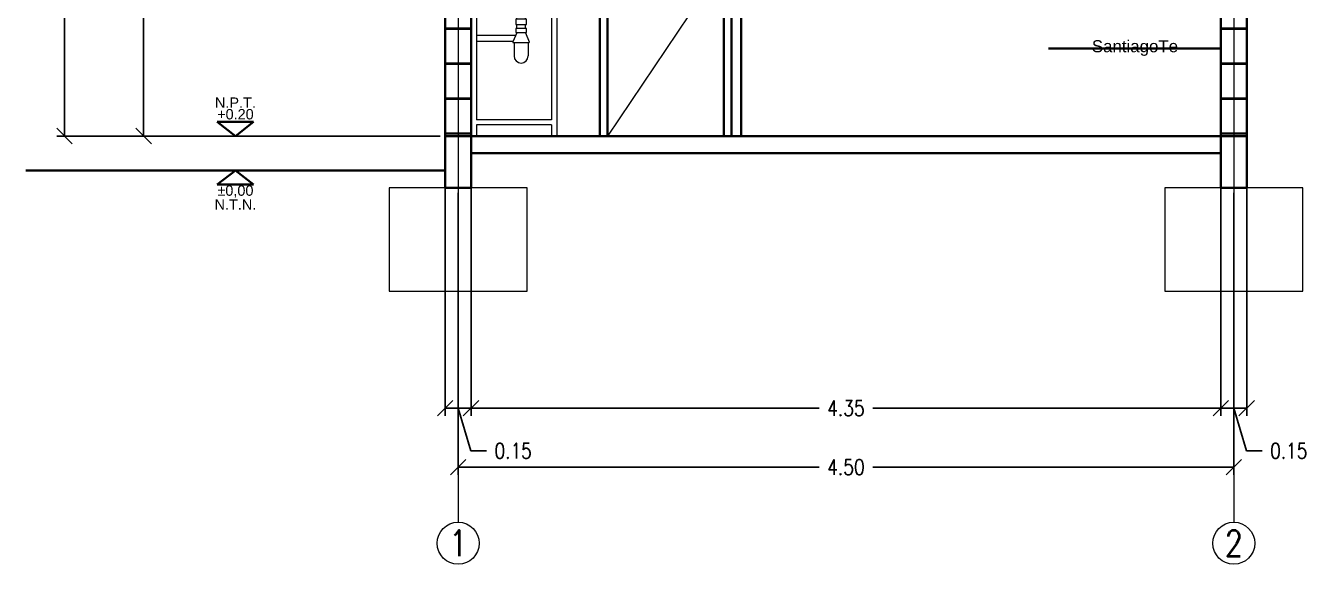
# Model space of a CAD drawing. Header units: metres. Extents: x 45 to 666, y -23 to 325.
# Drawn here: x 652.96 to 660.42, y 89.17 to 92.29 of the extents above; entities that cross this region are included whole.
import ezdxf
from ezdxf.enums import TextEntityAlignment as Align

# ---------------------------------------------------------------- set-up
doc = ezdxf.new("R2010")
doc.units = ezdxf.units.M
doc.header["$LTSCALE"] = 5
doc.header["$MEASUREMENT"] = 0
doc.linetypes.add('HIDDEN', pattern=[0.375, 0.25, -0.125])
doc.layers.get('0').update_dxf_attribs({"color": 30})
doc.layers.get('DEFPOINTS').update_dxf_attribs({"color": 210})
for name, color, linetype, lineweight in [('A-ANNO-DIMS', 3, 'Continuous', 18), ('A-ANNO-NOTE', 7, 'Continuous', 35), ('A-ANNO-SYMB', 3, 'Continuous', 18), ('A-ANNO-TEXT', 3, 'Continuous', 18), ('A-ELEV-MBE1', 7, 'Continuous', 35), ('A-FLOR-OVHD', 3, 'HIDDEN', 18), ('A-FURN', 8, 'Continuous', 18), ('A-WALL-FULL', 7, 'Continuous', 35), ('A-WALL-FULL-EXTR', 7, 'Continuous', 35)]:
    doc.layers.add(name, color=color, linetype=linetype, lineweight=lineweight)
doc.styles.add('E-ARIAL', font='arial.ttf')
doc.styles.add('E-ROMANS', font='romans.shx', dxfattribs={"width": 0.8})
doc.dimstyles.new('E-0050_TICK_18', dxfattribs={"dimscale": 0.001, "dimtxt": 90, "dimasz": 90, "dimexe": 45, "dimexo": 30, "dimgap": 45, "dimtad": 0, "dimzin": 0, "dimdsep": 46, "dimtxsty": 'E-ROMANS', "dimblk": 'OBLIQUE', "dimcen": 45, "dimclrd": 256, "dimclre": 256, "dimclrt": 256, "dimadec": 0, "dimazin": 0, "dimtfac": 1, "dimtmove": 1, "dimatfit": 3, "dimldrblk": 'OPEN90', "dimfxl": 1, "dimtfill": 1, "dimtolj": 1, "dimtzin": 0, "dimarcsym": 0})
doc.dimstyles.new('E-0200_TICK_12', dxfattribs={"dimscale": 0.001, "dimtxt": 240, "dimasz": 240, "dimexe": 120, "dimexo": 80, "dimgap": 120, "dimtad": 0, "dimzin": 0, "dimdsep": 46, "dimtxsty": 'E-ROMANS', "dimblk": 'OBLIQUE', "dimcen": 120, "dimclrd": 256, "dimclre": 256, "dimclrt": 256, "dimadec": 0, "dimazin": 0, "dimtfac": 1, "dimtmove": 1, "dimatfit": 3, "dimldrblk": 'OPEN90', "dimfxl": 1, "dimtfill": 1, "dimtolj": 1, "dimtzin": 0, "dimlwd": -1, "dimarcsym": 0})

# ---------------------------------------------------------------- blocks, each defined once
blk = doc.blocks.new('_Oblique')
at = {"color": 0, "linetype": 'ByBlock', "lineweight": -2}
blk.add_line((-0.5, -0.5), (0.5, 0.5), dxfattribs=at)
blk = doc.blocks.new('TAG-LEVEL-CO')
for points in [[(0.352, 0.272), (-0.352, 0.272)], [(0.352, 0.272), (0, 0), (-0.352, 0.272)]]:
    blk.add_lwpolyline(points)
at = {"style": 'E-ARIAL'}
for tag, p in [('N.P.T.', (0, 0.486)), ('%%P0,00', (0, 0.262))]:
    blk.add_attdef(tag, text='', height=0.2, dxfattribs=at).set_placement(p, align=Align.BOTTOM_CENTER)
blk = doc.blocks.new('*D603')
at = {"layer": 'A-ANNO-DIMS', "lineweight": -2, "transparency": 16777216}
for p, q in [((655.3615, 94.153), (653.1375, 94.153)), ((653.1825, 94.153), (653.1825, 93.0577)), ((653.1825, 91.653), (653.1825, 92.7483)), ((655.3615, 91.653), (653.1375, 91.653))]:
    blk.add_line(p, q, dxfattribs=at)
at = {"layer": 'DEFPOINTS', "color": 0, "transparency": 16777216}
for p in [(653.1825, 94.153), (655.3915, 94.153), (655.3915, 91.653)]:
    blk.add_point(p, dxfattribs=at)
at = {"layer": 'A-ANNO-DIMS', "lineweight": -2, "transparency": 16777216, "xscale": 0.09, "yscale": 0.09, "zscale": 0.09}
for p, rotation in [((653.1825, 94.153), 90), ((653.1825, 91.653), 270)]:
    blk.add_blockref('_Oblique', p, dxfattribs=dict(at, rotation=rotation))
at = {"layer": 'A-ANNO-DIMS', "transparency": 16777216, "insert": (653.1825, 92.903), "char_height": 0.09, "attachment_point": 5, "rotation": 90, "style": 'E-ROMANS', "bg_fill": 3, "box_fill_scale": 1.25, "bg_fill_color": 256, "bg_fill_true_color": 13158600, "bg_fill_transparency": 0}
blk.add_mtext('\\A1;2.50', dxfattribs=at)
blk = doc.blocks.new('_Open90')
at = {"color": 0, "linetype": 'ByBlock', "lineweight": -2}
for p, q in [((0, 0), (-1, 0)), ((-0.5, 0.5), (0, 0)), ((0, 0), (-0.5, -0.5))]:
    blk.add_line(p, q, dxfattribs=at)
blk = doc.blocks.new('*D606')
at = {"layer": 'A-ANNO-DIMS', "lineweight": -2, "transparency": 16777216}
for p, q in [((655.3915, 91.423), (655.3915, 90.0304)), ((655.5415, 91.423), (655.5415, 90.0304)), ((655.3915, 90.0754), (655.5415, 90.0754)), ((655.4665, 90.0754), (655.5408, 89.8279)), ((655.5408, 89.8279), (655.6308, 89.8279))]:
    blk.add_line(p, q, dxfattribs=at)
at = {"layer": 'DEFPOINTS', "color": 0, "transparency": 16777216}
for p in [(655.3915, 91.453), (655.5415, 91.453), (655.5415, 90.0754)]:
    blk.add_point(p, dxfattribs=at)
at = {"layer": 'A-ANNO-DIMS', "lineweight": -2, "transparency": 16777216, "xscale": 0.09, "yscale": 0.09, "zscale": 0.09, "rotation": 180}
blk.add_blockref('_Oblique', (655.3915, 90.0754), dxfattribs=at)
at = {"layer": 'A-ANNO-DIMS', "lineweight": -2, "transparency": 16777216, "xscale": 0.09, "yscale": 0.09, "zscale": 0.09}
blk.add_blockref('_Oblique', (655.5415, 90.0754), dxfattribs=at)
at = {"layer": 'A-ANNO-DIMS', "transparency": 16777216, "insert": (655.7855, 89.8279), "char_height": 0.09, "attachment_point": 5, "style": 'E-ROMANS', "bg_fill": 3, "box_fill_scale": 1.25, "bg_fill_color": 256, "bg_fill_true_color": 13158600, "bg_fill_transparency": 0}
blk.add_mtext('\\A1;0.15', dxfattribs=at)
blk = doc.blocks.new('*D607')
at = {"layer": 'A-ANNO-DIMS', "lineweight": -2, "transparency": 16777216}
for p, q in [((659.8915, 91.523), (659.8915, 90.0304)), ((655.5415, 91.423), (655.5415, 90.0304)), ((655.5415, 90.0754), (657.5618, 90.0754)), ((659.8915, 90.0754), (657.8713, 90.0754))]:
    blk.add_line(p, q, dxfattribs=at)
at = {"layer": 'DEFPOINTS', "color": 0, "transparency": 16777216}
for p in [(659.8915, 91.553), (655.5415, 91.453), (659.8915, 90.0754)]:
    blk.add_point(p, dxfattribs=at)
at = {"layer": 'A-ANNO-DIMS', "lineweight": -2, "transparency": 16777216, "xscale": 0.09, "yscale": 0.09, "zscale": 0.09, "rotation": 180}
blk.add_blockref('_Oblique', (655.5415, 90.0754), dxfattribs=at)
at = {"layer": 'A-ANNO-DIMS', "lineweight": -2, "transparency": 16777216, "xscale": 0.09, "yscale": 0.09, "zscale": 0.09}
blk.add_blockref('_Oblique', (659.8915, 90.0754), dxfattribs=at)
at = {"layer": 'A-ANNO-DIMS', "transparency": 16777216, "insert": (657.7165, 90.0754), "char_height": 0.09, "attachment_point": 5, "style": 'E-ROMANS', "bg_fill": 3, "box_fill_scale": 1.25, "bg_fill_color": 256, "bg_fill_true_color": 13158600, "bg_fill_transparency": 0}
blk.add_mtext('\\A1;4.35', dxfattribs=at)
blk = doc.blocks.new('*D608')
at = {"layer": 'A-ANNO-DIMS', "lineweight": -2, "transparency": 16777216}
for p, q in [((659.8915, 91.523), (659.8915, 90.0304)), ((660.0415, 91.523), (660.0415, 90.0304)), ((659.8915, 90.0754), (660.0415, 90.0754)), ((659.9665, 90.0754), (660.0408, 89.8279)), ((660.0408, 89.8279), (660.1308, 89.8279))]:
    blk.add_line(p, q, dxfattribs=at)
at = {"layer": 'DEFPOINTS', "color": 0, "transparency": 16777216}
for p in [(659.8915, 91.553), (660.0415, 91.553), (660.0415, 90.0754)]:
    blk.add_point(p, dxfattribs=at)
at = {"layer": 'A-ANNO-DIMS', "lineweight": -2, "transparency": 16777216, "xscale": 0.09, "yscale": 0.09, "zscale": 0.09, "rotation": 180}
blk.add_blockref('_Oblique', (659.8915, 90.0754), dxfattribs=at)
at = {"layer": 'A-ANNO-DIMS', "lineweight": -2, "transparency": 16777216, "xscale": 0.09, "yscale": 0.09, "zscale": 0.09}
blk.add_blockref('_Oblique', (660.0415, 90.0754), dxfattribs=at)
at = {"layer": 'A-ANNO-DIMS', "transparency": 16777216, "insert": (660.2855, 89.8279), "char_height": 0.09, "attachment_point": 5, "style": 'E-ROMANS', "bg_fill": 3, "box_fill_scale": 1.25, "bg_fill_color": 256, "bg_fill_true_color": 13158600, "bg_fill_transparency": 0}
blk.add_mtext('\\A1;0.15', dxfattribs=at)
blk = doc.blocks.new('*D609')
at = {"layer": 'A-ANNO-DIMS', "lineweight": -2, "transparency": 16777216}
for p, q in [((655.4665, 91.323), (655.4665, 89.6887)), ((659.9665, 91.323), (659.9665, 89.6887)), ((655.4665, 89.7337), (657.5618, 89.7337)), ((659.9665, 89.7337), (657.8713, 89.7337))]:
    blk.add_line(p, q, dxfattribs=at)
at = {"layer": 'DEFPOINTS', "color": 0, "transparency": 16777216}
for p in [(655.4665, 91.353), (659.9665, 91.353), (659.9665, 89.7337)]:
    blk.add_point(p, dxfattribs=at)
at = {"layer": 'A-ANNO-DIMS', "lineweight": -2, "transparency": 16777216, "xscale": 0.09, "yscale": 0.09, "zscale": 0.09, "rotation": 180}
blk.add_blockref('_Oblique', (655.4665, 89.7337), dxfattribs=at)
at = {"layer": 'A-ANNO-DIMS', "lineweight": -2, "transparency": 16777216, "xscale": 0.09, "yscale": 0.09, "zscale": 0.09}
blk.add_blockref('_Oblique', (659.9665, 89.7337), dxfattribs=at)
at = {"layer": 'A-ANNO-DIMS', "transparency": 16777216, "insert": (657.7165, 89.7337), "char_height": 0.09, "attachment_point": 5, "style": 'E-ROMANS', "bg_fill": 3, "box_fill_scale": 1.25, "bg_fill_color": 256, "bg_fill_true_color": 13158600, "bg_fill_transparency": 0}
blk.add_mtext('\\A1;4.50', dxfattribs=at)
blk = doc.blocks.new('LAVAPLATO-ELEV-LAT')
for p, q in [((-0.0018, 0.9561), (0.0186, 0.9561)), ((-0.0018, 0.9561), (-0.0018, 0.85)), ((0.0186, 0.9), (0.0186, 0.9561)), ((0.0186, 0.9561), (0.0186, 0.9)), ((0.4982, 0.9), (0.0186, 0.9)), ((0.4982, 0.9), (0.4982, 0.85)), ((0.4982, 0.85), (-0.0018, 0.85)), ((0, 0.8457), (0, 0)), ((0.4955, 0.8457), (0, 0.8457)), ((0.4955, 0.8457), (0.4955, 0)), ((0.03, 0.8157), (0.03, 0.0944)), ((0.4655, 0.8157), (0.03, 0.8157)), ((0.4655, 0.8157), (0.4655, 0.0944)), ((0.2633, 0.6773), (0.2633, 0.697)), ((0.3133, 0.6773), (0.3133, 0.697)), ((0.2633, 0.6238), (0.2633, 0.6469)), ((0.2633, 0.5977), (0.2633, 0.5996)), ((0.3133, 0.5977), (0.2633, 0.5977)), ((0.3133, 0.6238), (0.3133, 0.6469)), ((0.3133, 0.5977), (0.3133, 0.5996)), ((0.2567, 0.5825), (0.03, 0.5825)), ((0.2416, 0.5477), (0.03, 0.5477)), ((0.2474, 0.5415), (0.2474, 0.4643)), ((0.3293, 0.5415), (0.3293, 0.4643)), ((0.4655, 0.0944), (0.03, 0.0944)), ((0.4655, 0.0644), (0.03, 0.0644)), ((0.03, 0.0644), (0.03, 0)), ((0.4655, 0.0644), (0.4655, 0))]:
    blk.add_line(p, q)
for points in [[(0.1129, 0.85), (0.1129, 0.8457)], [(0.4633, 0.8457), (0.4633, 0.85)], [(0.2563, 0.7039), (0.2593, 0.697), (0.2883, 0.697)], [(0.3203, 0.7039), (0.3174, 0.697), (0.2883, 0.697)], [(0.2633, 0.5977), (0.2409, 0.5462), (0.2409, 0.5415), (0.2409, 0.5415)], [(0.3133, 0.5977), (0.3357, 0.5462), (0.3357, 0.5415), (0.3357, 0.5415)], [(0.2409, 0.5415), (0.3357, 0.5415)]]:
    blk.add_lwpolyline(points)
blk.add_lwpolyline([(0.1129, 0.8157), (0.1129, 0.7596, 0.414214), (0.1629, 0.7096), (0.4133, 0.7096, 0.414214), (0.4633, 0.7596), (0.4633, 0.8157)], format="xyb")
for points in [[(0.3257, 0.7096), (0.2509, 0.7096), (0.2509, 0.7039), (0.3257, 0.7039)], [(0.3189, 0.6773), (0.2578, 0.6773), (0.2578, 0.6469), (0.3189, 0.6469)], [(0.3189, 0.6238), (0.2578, 0.6238), (0.2578, 0.5996), (0.3189, 0.5996)]]:
    blk.add_lwpolyline(points, close=True)
blk.add_arc((0.2883, 0.4643), 0.0409, 180, 360)
blk = doc.blocks.new('*D213')
at = {"layer": 'A-ANNO-DIMS', "lineweight": -2, "transparency": 16777216}
for p, q in [((655.3615, 93.901), (653.5968, 93.901)), ((653.6418, 93.901), (653.6418, 92.9317)), ((653.6418, 91.653), (653.6418, 92.6223)), ((655.3615, 91.653), (653.5968, 91.653))]:
    blk.add_line(p, q, dxfattribs=at)
at = {"layer": 'DEFPOINTS', "color": 0, "transparency": 16777216}
for p in [(655.3915, 93.901), (653.6418, 91.653), (655.3915, 91.653)]:
    blk.add_point(p, dxfattribs=at)
at = {"layer": 'A-ANNO-DIMS', "lineweight": -2, "transparency": 16777216, "xscale": 0.09, "yscale": 0.09, "zscale": 0.09}
for p, rotation in [((653.6418, 93.901), 90), ((653.6418, 91.653), 270)]:
    blk.add_blockref('_Oblique', p, dxfattribs=dict(at, rotation=rotation))
at = {"layer": 'A-ANNO-DIMS', "transparency": 16777216, "insert": (653.6418, 92.777), "char_height": 0.09, "attachment_point": 5, "rotation": 90, "style": 'E-ROMANS', "bg_fill": 3, "box_fill_scale": 1.25, "bg_fill_color": 256, "bg_fill_true_color": 13158600, "bg_fill_transparency": 0}
blk.add_mtext('\\A1;2.25', dxfattribs=at)

msp = doc.modelspace()

# ---------------------------------------------------------------- linework, layer by layer
at = {"layer": 'A-ANNO-SYMB', "ltscale": 2}
for points in [[(655.4665, 100.8557), (655.4665, 89.4143)], [(659.9665, 100.8557), (659.9665, 89.4143)], [(659.9665, 100.8557), (659.9665, 89.4143)]]:
    msp.add_lwpolyline(points, dxfattribs=at)
at = {"layer": 'A-ANNO-SYMB', "linetype": 'Continuous', "ltscale": 5}
for centre in [(655.4665, 89.2923), (659.9665, 89.2923)]:
    msp.add_circle(centre, 0.1219, dxfattribs=at)
at = {"layer": 'A-ELEV-MBE1'}
for p, q in [((656.2875, 93.703), (656.2875, 91.653)), ((656.3325, 91.653), (656.3325, 93.658)), ((657.0075, 91.653), (657.0075, 93.658))]:
    msp.add_line(p, q, dxfattribs=at)
at = {"layer": 'A-FLOR-OVHD'}
for points in [[(656.3325, 93.658), (657.0075, 92.6555), (656.3325, 91.653)], [(655.3915, 91.353), (655.0665, 91.353), (655.0665, 90.753), (655.8665, 90.753), (655.8665, 91.353), (655.5415, 91.353)], [(659.8915, 91.353), (659.5665, 91.353), (659.5665, 90.753), (660.3665, 90.753), (660.3665, 91.353), (660.0415, 91.353)]]:
    msp.add_lwpolyline(points, dxfattribs=at)
at = {"layer": 'A-WALL-FULL'}
for p, q in [((655.5415, 91.653), (659.8915, 91.653)), ((655.5415, 91.553), (659.8915, 91.553)), ((652.9576, 91.453), (655.3915, 91.453))]:
    msp.add_line(p, q, dxfattribs=at)
msp.add_lwpolyline([(655.3915, 91.353), (655.3915, 91.653), (655.5415, 91.653), (655.5415, 91.353)], dxfattribs=at)
for points in [[(655.5415, 91.653), (655.3915, 91.653), (655.3915, 91.353), (655.5415, 91.353)], [(660.0415, 91.653), (659.8915, 91.653), (659.8915, 91.353), (660.0415, 91.353)]]:
    msp.add_lwpolyline(points, close=True, dxfattribs=at)
at = {"layer": 'A-WALL-FULL-EXTR'}
for p, q in [((657.1075, 94.003), (657.1075, 91.653)), ((655.3915, 93.901), (655.3915, 91.653)), ((655.5415, 93.901), (655.5415, 91.653)), ((659.8915, 93.901), (659.8915, 91.653)), ((660.0415, 93.901), (660.0415, 91.653)), ((655.5415, 92.277), (655.3915, 92.277)), ((655.5415, 92.274), (655.3915, 92.274)), ((660.0415, 92.277), (659.8915, 92.277)), ((660.0415, 92.274), (659.8915, 92.274)), ((655.5415, 92.074), (655.3915, 92.074)), ((655.5415, 92.071), (655.3915, 92.071)), ((660.0415, 92.074), (659.8915, 92.074)), ((660.0415, 92.071), (659.8915, 92.071)), ((655.5415, 91.871), (655.3915, 91.871)), ((655.5415, 91.868), (655.3915, 91.868)), ((660.0415, 91.871), (659.8915, 91.871)), ((660.0415, 91.868), (659.8915, 91.868)), ((655.5415, 91.668), (655.3915, 91.668)), ((660.0415, 91.668), (659.8915, 91.668))]:
    msp.add_line(p, q, dxfattribs=at)
msp.add_lwpolyline([(657.0525, 93.958), (657.0525, 91.653)], dxfattribs=at)

# ---------------------------------------------------------------- block references
at = {"layer": 'A-ANNO-NOTE', "xscale": 0.3000000000000114, "yscale": 0.3000000000000114, "zscale": 0.3000000000000114}
msp.add_blockref('TAG-LEVEL-CO', (654.1743, 91.653), dxfattribs=at).add_auto_attribs({'%%P0,00': '+0.20', 'N.P.T.': 'N.P.T.'})
at = {"layer": 'A-ANNO-NOTE'}
ref = msp.add_blockref('TAG-LEVEL-CO', (654.1743, 91.453), dxfattribs=dict(at, xscale=-0.3000000000000114, yscale=0.3000000000000114, zscale=0.3, rotation=180))
ref.add_attrib('%%P0,00', '%%P0,00', dxfattribs={"layer": '0', "height": 0.06, "style": 'E-ARIAL'}).set_placement((654.1743, 91.2889), align=Align.BOTTOM_CENTER)
ref.add_attrib('N.P.T.', 'N.T.N.', dxfattribs={"layer": '0', "height": 0.06, "style": 'E-ARIAL'}).set_placement((654.1743, 91.208), align=Align.BOTTOM_CENTER)
at = {"layer": 'A-FURN'}
msp.add_blockref('LAVAPLATO-ELEV-LAT', (655.5433, 91.653), dxfattribs=at)

# ---------------------------------------------------------------- texts
at = {"layer": 'A-ANNO-NOTE', "insert": (659.6431, 92.1633), "char_height": 0.07, "attachment_point": 6, "style": 'E-ARIAL'}
msp.add_mtext('SantiagoTe', dxfattribs=at)
at = {"layer": 'A-ANNO-TEXT', "ltscale": 5, "char_height": 0.15, "attachment_point": 5, "style": 'E-ROMANS'}
for s, insert in [('1', (655.4665, 89.2923)), ('2', (659.9665, 89.2923))]:
    msp.add_mtext(s, dxfattribs=dict(at, insert=insert))

# ---------------------------------------------------------------- leaders
at = {"layer": 'A-ANNO-NOTE', "annotation_type": 0, "has_hookline": 1, "hookline_direction": 1, "text_width": 0.4917}
msp.add_leader([(659.8915, 92.1608), (659.7027, 92.1609), (659.6516, 92.1608)], dimstyle='E-0200_TICK_12', override={"dimasz": 0.2, "dimtad": 0, "dimldrblk": 'Open90'}, dxfattribs=at)

# ---------------------------------------------------------------- next in the draw order: dimensions: what is measured, and where the dimension line sits
at = {"layer": 'A-ANNO-DIMS'}
dim = msp.add_aligned_dim(p1=(655.3915, 91.653), p2=(655.3915, 94.153), distance=2.209, dimstyle='E-0050_TICK_18', dxfattribs=at)
dim.commit()
dim.dimension.update_dxf_attribs({"geometry": '*D603', "text_midpoint": (653.1825, 92.903)})
dim = msp.add_linear_dim(base=(655.5415, 90.0754), p1=(655.3915, 91.453), p2=(655.5415, 91.453), dimstyle='E-0050_TICK_18', dxfattribs=at)
dim.commit()
dim.dimension.update_dxf_attribs({"geometry": '*D606', "text_midpoint": (655.6758, 89.8279)})

# ---------------------------------------------------------------- next in the draw order: dimensions: what is measured, and where the dimension line sits
dim = msp.add_linear_dim(base=(653.6418, 91.653), p1=(655.3915, 93.901), p2=(655.3915, 91.653), angle=90, dimstyle='E-0050_TICK_18', dxfattribs=at)
dim.commit()
dim.dimension.update_dxf_attribs({"geometry": '*D213', "text_midpoint": (653.6418, 92.777)})
dim = msp.add_linear_dim(base=(659.8915, 90.0754), p1=(655.5415, 91.453), p2=(659.8915, 91.553), dimstyle='E-0050_TICK_18', dxfattribs=at)
dim.commit()
dim.dimension.update_dxf_attribs({"geometry": '*D607', "text_midpoint": (657.7165, 90.0754)})

# ---------------------------------------------------------------- next in the draw order: dimensions: what is measured, and where the dimension line sits
dim = msp.add_linear_dim(base=(660.0415, 90.0754), p1=(659.8915, 91.553), p2=(660.0415, 91.553), dimstyle='E-0050_TICK_18', dxfattribs=at)
dim.commit()
dim.dimension.update_dxf_attribs({"geometry": '*D608', "text_midpoint": (660.1758, 89.8279)})

# ---------------------------------------------------------------- next in the draw order: dimensions: what is measured, and where the dimension line sits
dim = msp.add_linear_dim(base=(659.9665, 89.7337), p1=(655.4665, 91.353), p2=(659.9665, 91.353), dimstyle='E-0050_TICK_18', dxfattribs=at)
dim.commit()
dim.dimension.update_dxf_attribs({"geometry": '*D609', "text_midpoint": (657.7165, 89.7337)})

doc.saveas('drawing.dxf')
